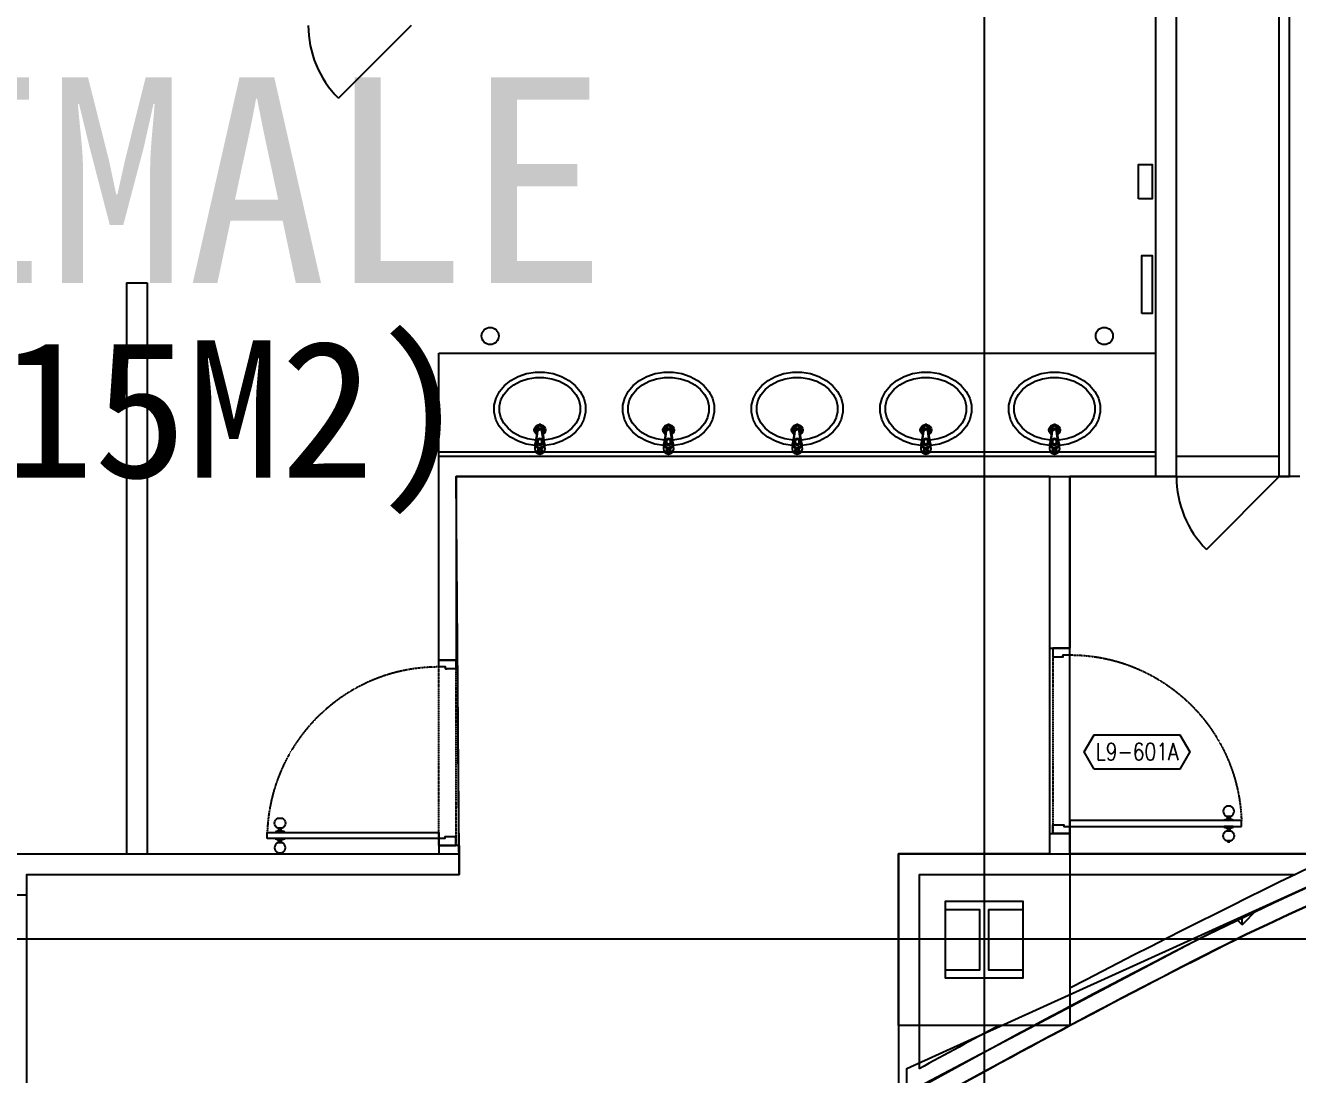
# Model space of a CAD drawing. Header units: inches. Extents: x -449189 to -231461, y -105857 to 48108.
# Drawn here: x -354437 to -347021, y -15276 to -9160 of the extents above; entities that cross this region are included whole.
import ezdxf
from ezdxf.enums import TextEntityAlignment as Align

# ---------------------------------------------------------------- set-up
doc = ezdxf.new("R2010")
doc.units = ezdxf.units.IN
doc.header["$MEASUREMENT"] = 0
doc.linetypes.add('HIDDEN', pattern=[0.375, 0.25, -0.125])
for name, color, linetype in [('AREATEXT', 3, 'Continuous'), ('DIM', 3, 'Continuous'), ('DOOR', 100, 'Continuous'), ('DOOR-SWING', 15, 'HIDDEN'), ('GRID', 8, 'Continuous'), ('HATCH', 90, 'Continuous'), ('NEW AREA', 6, 'Continuous'), ('Shop-no.', 3, 'Continuous'), ('WALL', 255, 'Continuous'), ('WC-DET', 15, 'Continuous'), ('WC-DET1', 15, 'Continuous'), ('WC-OUTL', 7, 'Continuous')]:
    doc.layers.add(name, color=color, linetype=linetype)
doc.styles.add('BLKBLD', font='STXIHEI.TTF', dxfattribs={"height": 0.45})
doc.styles.add('SIMPLEX', font='SIMPLEX.shx', dxfattribs={"width": 0.9, "height": 1000})
doc.styles.get("Standard").update_dxf_attribs({"font": 'arial.ttf'})
doc.dimstyles.new('DIM-200MM', dxfattribs={"dimtxt": 1000, "dimasz": 120, "dimexe": 10, "dimexo": 10, "dimgap": 0.7, "dimtad": 1, "dimdec": 0, "dimrnd": 5, "dimzin": 1, "dimdsep": 46, "dimtxsty": 'Standard', "dimblk": 'OBLIQUE', "dimcen": 0.5, "dimdle": 1, "dimclrd": 256, "dimclre": 256, "dimclrt": 7, "dimaunit": 1, "dimadec": 0, "dimazin": 0, "dimtfac": 1, "dimtdec": 0, "dimtix": 1, "dimtmove": 2, "dimatfit": 3, "dimfxl": 0, "dimtolj": 1, "dimtzin": 1, "dimarcsym": 0})

# ---------------------------------------------------------------- blocks, each defined once
blk = doc.blocks.new('A$C03075E47')
at = {"layer": 'WC-DET', "color": 7}
for points in [[(254.3, 323), (252.3, 335, -0.090943), (250.3, 341.3), (244.3, 382.9), (239.3, 415.9), (236.1, 447.3, -0.413838), (266.3, 476.8, -0.413838), (296.5, 447.3), (293.3, 415.9), (288.3, 382.9), (282.3, 341.3, -0.090943), (280.3, 335), (278.3, 323, -0.482882)], [(293.3, 415.9, 0.462811), (266.3, 446.9, 0.462811), (239.3, 415.9)], [(278.3, 323), (277.3, 315.5, -0.409667), (266.3, 305.5, -0.409667), (255.3, 315.5), (254.3, 323)]]:
    blk.add_lwpolyline(points, format="xyb", dxfattribs=at)
at = {"layer": 'WC-DET'}
blk.add_circle((266.3, 461.4), 14.3, dxfattribs=at)
at = {"layer": 'WC-DET1'}
for p, q in [((228.4, 336.5), (251.6, 336.5)), ((266.3, 298.5), (266.3, 305.5)), ((281, 336.5), (304.3, 336.5))]:
    blk.add_line(p, q, dxfattribs=at)
at = {"layer": 'WC-DET1', "color": 7, "flags": 128}
blk.add_lwpolyline([(242.2, 396.5), (194.4, 388.6), (151.1, 373.9), (112.5, 353), (80.4, 326.9), (55.6, 296.9), (39, 264.2), (30.7, 230.1), (30.9, 195.7), (39.4, 161.6), (56.4, 129), (81.4, 99.1), (113.9, 73.2), (152.6, 52.5), (196.1, 38.1), (242.6, 30.7), (290, 30.7), (336.5, 38.1), (380, 52.5), (418.7, 73.2), (451.2, 99.1), (476.2, 129), (493.2, 161.6), (501.8, 195.7), (501.9, 230.1), (493.7, 264.2), (477, 296.9), (452.3, 326.9), (420.1, 353), (381.5, 373.9), (338.2, 388.6), (290.4, 396.5)], dxfattribs=at)
at = {"layer": 'WC-DET1'}
for points in [[(244.3, 417.9, -0.414214), (266.3, 438.9, -0.685598)], [(244.3, 417.9), (254.3, 344.3, 0.389882), (266.3, 334.3, 1.391857)], [(288.3, 417.9, 0.414214), (266.3, 438.9, 0.685598)], [(288.3, 417.9), (278.3, 344.3, -0.389882), (266.3, 334.3, -1.391857)], [(278.3, 323, -0.389882), (266.3, 313, -0.230616), (257, 317, -0.146126), (254.3, 323)]]:
    blk.add_lwpolyline(points, format="xyb", dxfattribs=at)
at = {"layer": 'WC-DET1', "color": 7}
blk.add_lwpolyline([(252.3, 335, 0.245866), (266.3, 325.3, 0.245866), (280.3, 335)], format="xyb", dxfattribs=at)
at = {"layer": 'WC-DET1'}
for centre, radius in [((266.3, 461.4), 8.9), ((266.3, 404.9), 19), ((266.3, 404.9), 12)]:
    blk.add_circle(centre, radius, dxfattribs=at)
for radius, start, end in [(32.5, 125.9977, 54.0023), (22.5, 140.54168, 240.14558), (22.5, 299.85442, 39.45832)]:
    blk.add_arc((266.3, 336.5), radius, start, end, dxfattribs=at)
at = {"layer": 'WC-OUTL', "flags": 128}
blk.add_lwpolyline([(238.2, 426.9), (187, 418.5), (138.7, 402.2), (95.4, 378.6), (58.6, 348.8), (29.8, 313.8), (10, 274.9), (0, 233.7), (0.2, 191.8), (10.6, 150.6), (30.7, 111.9), (59.9, 77.1), (96.9, 47.5), (140.5, 24.2), (188.8, 8.2), (240.1, 0), (292.5, 0), (343.8, 8.2), (392.1, 24.2), (435.7, 47.5), (472.7, 77.1), (501.9, 111.9), (522, 150.6), (532.4, 191.8), (532.6, 233.7), (522.6, 274.9), (502.8, 313.8), (474, 348.8), (437.2, 378.6), (393.9, 402.2), (345.7, 418.5), (294.4, 426.9)], dxfattribs=at)
blk = doc.blocks.new('d-1')
at = {"layer": 'DOOR'}
for points in [[(50, 1030), (40, 1030), (40, 1040), (0, 1040), (0, 1080), (100, 1080), (100, 1030), (40, 1030)], [(-1000, 40), (-1000, 75), (0, 75), (0, 40)], [(0, 40), (0, 0), (100, 0), (100, 50), (35, 50), (35, 40)]]:
    blk.add_lwpolyline(points, close=True, dxfattribs=at)
at = {"layer": 'DOOR-SWING'}
blk.add_lwpolyline([(100, 0), (0, 0), (0, 1080), (100, 1080)], close=True, dxfattribs=at)
at = {"layer": 'DOOR-SWING', "linetype": 'Continuous'}
for points in [[(-913.1, 99.6), (-936.9, 99.6, -0.67471), (-936.9, 158.4), (-913.1, 158.4, -0.67471)], [(-913.1, 15.4), (-936.9, 15.4, 0.67471), (-936.9, -43.4), (-913.1, -43.4, 0.67471)]]:
    blk.add_lwpolyline(points, format="xyb", close=True, dxfattribs=at)
for points in [[(-951.9, 79.6), (-951.9, 75), (-898.1, 75), (-898.1, 79.6), (-917.2, 84.6), (-932.8, 84.6)], [(-932.8, 98.8), (-932.8, 84.6), (-917.2, 84.6), (-917.2, 98.8)], [(-951.9, 35.4), (-951.9, 40), (-898.1, 40), (-898.1, 35.4), (-917.2, 30.4), (-932.8, 30.4)], [(-932.8, 16.2), (-932.8, 30.4), (-917.2, 30.4), (-917.2, 16.2)], [(-930.8, -49.6), (-930.8, -45.5), (-919.2, -45.5), (-919.2, -49.6)]]:
    blk.add_lwpolyline(points, close=True, dxfattribs=at)
at = {"layer": 'DOOR-SWING'}
blk.add_arc((0, 40), 1000, 90, 178.13133, dxfattribs=at)
blk = doc.blocks.new('_Oblique')
at = {"color": 0, "linetype": 'ByBlock', "lineweight": -2}
blk.add_line((-0.5, -0.5), (0.5, 0.5), dxfattribs=at)
blk = doc.blocks.new('*D146')
at = {"layer": 'DEFPOINTS', "color": 0, "transparency": 16777216}
for p in [(-335448, -9593.6), (-349228, -15468.2), (-348675.4, -16764.4)]:
    blk.add_point(p, dxfattribs=at)
at = {"layer": 'DIM', "lineweight": -2, "transparency": 16777216}
for p, q in [((-335091.5, -10429.8), (-334891.5, -10899)), ((-334894.5, -10889.4), (-348676.3, -16764.8)), ((-348871.5, -16304.5), (-348671.4, -16773.6))]:
    blk.add_line(p, q, dxfattribs=at)
at = {"layer": 'DIM', "lineweight": -2, "transparency": 16777216, "xscale": 120, "yscale": 120, "zscale": 120}
for p, rotation in [((-334895.4, -10889.8), 23.08936112348394), ((-348675.4, -16764.4), 203.0893611234839)]:
    blk.add_blockref('_Oblique', p, dxfattribs=dict(at, rotation=rotation))
at = {"layer": 'DIM', "color": 7, "transparency": 16777216, "insert": (-341985.9, -13356.8), "char_height": 1000, "attachment_point": 5, "rotation": 23.08936}
blk.add_mtext('\\A1;14980', dxfattribs=at)

msp = doc.modelspace()

# ---------------------------------------------------------------- hatches: boundary and pattern name
at = {"layer": 'HATCH'}
h = msp.add_hatch(dxfattribs=at)
h.set_pattern_fill('GRASS', color=141, scale=70, style=0)
h.set_pattern_definition([(90, (-380034.3, -67208.1), (-1257.235, 1257.235), [333.375, -2181.095]), (45, (-380034.3, -67208.1), (-1257.236, 1257.236), [333.375, -1444.625]), (135, (-380034.3, -67208.1), (-1257.236, -1257.236), [333.375, -1444.625])])
edge = h.paths.add_edge_path()
edge.add_line((-340288.2071, -11298.8439), (-336119.2455, -9723.545))
edge.add_line((-336119.2455, -9723.545), (-335508.3507, -9497.5812))
edge.add_line((-335508.3507, -9497.5812), (-335512.444, -2505.503))
edge.add_line((-335512.444, -2505.503), (-334540.4625, -2573.9117))
edge.add_line((-334540.4625, -2573.9117), (-333854.8554, -2620.0794))
edge.add_line((-333854.8554, -2620.0794), (-333388.2316, -2650.4541))
edge.add_line((-333388.2316, -2650.4541), (-333388.2149, -7349.5129))
edge.add_line((-333388.2149, -7349.5129), (-332068.2238, -7349.5128))
edge.add_line((-332068.2238, -7349.5128), (-332068.2228, -7069.5141))
edge.add_line((-332068.2228, -7069.5141), (-331148.2187, -7069.5112))
edge.add_line((-331148.2187, -7069.5112), (-331148.2187, -7349.5128))
edge.add_line((-331148.2187, -7349.5128), (-322288.2304, -7346.1635))
edge.add_line((-322288.2304, -7346.1635), (-322288.2225, -9562.3965))
edge.add_line((-322288.2225, -9562.3965), (-322288.2204, -10149.5262))
edge.add_line((-322288.2204, -10149.5262), (-311588.2352, -10149.5262))
edge.add_line((-311588.2352, -10149.5262), (-288008.221, -10149.5262))
edge.add_line((-288008.221, -10149.5262), (-288008.2228, -6519.5143))
edge.add_line((-288008.2228, -6519.5143), (-285608.2221, -6519.5142))
edge.add_line((-285608.2221, -6519.5142), (-285608.2214, -7289.542))
edge.add_line((-285608.2214, -7289.542), (-285448.2202, -7289.5149))
edge.add_line((-285448.2202, -7289.5149), (-285448.2432, -16605.3066))
edge.add_line((-285448.2432, -16605.3066), (-290895.3777, -16605.3066))
edge.add_line((-290895.3777, -16605.3066), (-289343.3241, -18123.0736))
edge.add_line((-289343.3241, -18123.0736), (-289343.3241, -21992.1764))
edge.add_line((-289343.3241, -21992.1764), (-290467.0658, -23134.5311))
edge.add_line((-290467.0658, -23134.5311), (-290498.1914, -37040.7856))
edge.add_line((-290498.1914, -37040.7856), (-289343.3241, -38157.4688))
edge.add_line((-289343.3241, -38157.4688), (-289346.7413, -41660.7129))
edge.add_line((-289346.7413, -41660.7129), (-290789.917, -43073.7458))
edge.add_line((-290789.917, -43073.7458), (-285498.3181, -43073.7458))
edge.add_line((-285498.3181, -43073.7458), (-285496.0031, -43115.8086))
edge.add_line((-285496.0031, -43115.8086), (-282687.0942, -45909.9083))
edge.add_line((-282687.0942, -45909.9083), (-276970.3509, -45904.7619))
edge.add_line((-276970.3509, -45904.7619), (-276970.3509, -48029.5128))
edge.add_line((-276970.3509, -48029.5128), (-285608.318, -48029.5128))
edge.add_line((-285608.318, -48029.5128), (-285608.3181, -52836.7162))
edge.add_line((-285608.3181, -52836.7162), (-286348.3155, -53015.517))
edge.add_line((-286348.3155, -53015.517), (-286516.7891, -53055.0808))
edge.add_line((-286516.7891, -53055.0808), (-287110.9356, -53191.2398))
edge.add_line((-287110.9356, -53191.2398), (-287636.3392, -53307.2906))
edge.add_line((-287636.3392, -53307.2906), (-288280.2221, -53443.9679))
edge.add_line((-288280.2221, -53443.9679), (-288782.4444, -53546.3581))
edge.add_line((-288782.4444, -53546.3581), (-289192.7738, -53627.2828))
edge.add_line((-289192.7738, -53627.2828), (-289609.1348, -53706.8959))
edge.add_line((-289609.1348, -53706.8959), (-290101.9463, -53797.883))
edge.add_line((-290101.9463, -53797.883), (-290653.7187, -53895.5982))
edge.add_line((-290653.7187, -53895.5982), (-291270.1366, -53999.5884))
edge.add_line((-291270.1366, -53999.5884), (-291699.1627, -54068.7553))
edge.add_line((-291699.1627, -54068.7553), (-292231.0385, -54150.8586))
edge.add_line((-292231.0385, -54150.8586), (-292875.9103, -54245.011))
edge.add_line((-292875.9103, -54245.011), (-293705.8929, -54357.525))
edge.add_line((-293705.8929, -54357.525), (-293995.7321, -54394.5262))
edge.add_line((-293995.7321, -54394.5262), (-294408.3241, -54445.1592))
edge.add_line((-294408.3241, -54445.1592), (-294408.3241, -53539.5795))
edge.add_line((-294408.3241, -53539.5795), (-300783.3181, -53539.5795))
edge.add_line((-300783.3181, -53539.5795), (-300783.3181, -54926.0554))
edge.add_line((-300783.3181, -54926.0554), (-300984.5052, -54932.0826))
edge.add_line((-300984.5052, -54932.0826), (-301461.242, -54944.1408))
edge.add_line((-301461.242, -54944.1408), (-302594.0659, -54960.253))
edge.add_line((-302594.0659, -54960.253), (-303474.0513, -54960.5922))
edge.add_line((-303474.0513, -54960.5922), (-304791.0427, -54941.2082))
edge.add_line((-304791.0427, -54941.2082), (-305176.7692, -54931.0136))
edge.add_line((-305176.7692, -54931.0136), (-305783.1151, -54910.8475))
edge.add_line((-305783.1151, -54910.8475), (-307476.4691, -54827.6872))
edge.add_line((-307476.4691, -54827.6872), (-308341.0607, -54769.9499))
edge.add_line((-308341.0607, -54769.9499), (-309838.7068, -54645.4082))
edge.add_line((-309838.7068, -54645.4082), (-310626.0552, -54567.4147))
edge.add_line((-310626.0552, -54567.4147), (-311469.8373, -54474.2138))
edge.add_line((-311469.8373, -54474.2138), (-312374.1162, -54363.242))
edge.add_line((-312374.1162, -54363.242), (-312476.3441, -54349.9727))
edge.add_line((-312476.3441, -54349.9727), (-312636.4866, -54328.8898))
edge.add_line((-312636.4866, -54328.8898), (-313090.9646, -54256.5062))
edge.add_line((-313090.9646, -54256.5062), (-313685.9245, -54148.7118))
edge.add_line((-313685.9245, -54148.7118), (-314664.5903, -53966.3051))
edge.add_line((-314664.5903, -53966.3051), (-315582.5073, -53789.4467))
edge.add_line((-315582.5073, -53789.4467), (-316457.9292, -53615.551))
edge.add_line((-316457.9292, -53615.551), (-317680.8645, -53364.051))
edge.add_line((-317680.8645, -53364.051), (-318715.3535, -53143.471))
edge.add_line((-318715.3535, -53143.471), (-319826.7598, -52898.452))
edge.add_line((-319826.7598, -52898.452), (-320519.3217, -52741.5431))
edge.add_line((-320519.3217, -52741.5431), (-321348.3155, -52549.4388))
edge.add_line((-321348.3155, -52549.4388), (-322096.6306, -52372.0072))
edge.add_line((-322096.6306, -52372.0072), (-322919.3065, -52172.5226))
edge.add_line((-322919.3065, -52172.5226), (-323528.6676, -52021.7675))
edge.add_line((-323528.6676, -52021.7675), (-324690.0906, -51727.3435))
edge.add_line((-324690.0906, -51727.3435), (-325741.8803, -51452.6499))
edge.add_line((-325741.8803, -51452.6499), (-326607.9305, -51220.6831))
edge.add_line((-326607.9305, -51220.6831), (-327359.6197, -51015.094))
edge.add_line((-327359.6197, -51015.094), (-328180.0259, -50786.18))
edge.add_line((-328180.0259, -50786.18), (-328941.3725, -50569.4966))
edge.add_line((-328941.3725, -50569.4966), (-329798.6195, -50320.5956))
edge.add_line((-329798.6195, -50320.5956), (-330205.1413, -50200.4623))
edge.add_line((-330205.1413, -50200.4623), (-330652.2059, -50066.5422))
edge.add_line((-330652.2059, -50066.5422), (-331102.5812, -49929.7113))
edge.add_line((-331102.5812, -49929.7113), (-331377.8045, -49845.1432))
edge.add_line((-331377.8045, -49845.1432), (-331988.6519, -49654.8606))
edge.add_line((-331988.6519, -49654.8606), (-333136.6276, -49287.5546))
edge.add_line((-333136.6276, -49287.5546), (-333995.7574, -49004.3186))
edge.add_line((-333995.7574, -49004.3186), (-334680.7346, -48773.3357))
edge.add_line((-334680.7346, -48773.3357), (-335777.3888, -48393.9214))
edge.add_line((-335777.3888, -48393.9214), (-336572.2598, -48111.4636))
edge.add_line((-336572.2598, -48111.4636), (-337362.1185, -47824.53))
edge.add_line((-337362.1185, -47824.53), (-338274.9824, -47485.0795))
edge.add_line((-338274.9824, -47485.0795), (-339501.5617, -47015.6204))
edge.add_line((-339501.5617, -47015.6204), (-340348.3181, -46674.0196))
edge.add_line((-340348.3181, -46674.0196), (-340924.1168, -46451.7427))
edge.add_line((-340924.1168, -46451.7427), (-341956.4836, -46029.3034))
edge.add_line((-341956.4836, -46029.3034), (-343181.5851, -45513.3685))
edge.add_line((-343181.5851, -45513.3685), (-344012.137, -45154.455))
edge.add_line((-344012.137, -45154.455), (-344856.511, -44781.9126))
edge.add_line((-344856.511, -44781.9126), (-345617.4163, -44439.52))
edge.add_line((-345617.4163, -44439.52), (-346395.6587, -44082.7138))
edge.add_line((-346395.6587, -44082.7138), (-347363.8794, -43629.3731))
edge.add_line((-347363.8794, -43629.3731), (-348780.7275, -42888.3236))
edge.add_line((-348780.7275, -42888.3236), (-349298.3176, -42888.3236))
edge.add_line((-349298.3176, -42888.3236), (-349298.3135, -15241.5566))
edge.add_line((-349298.3135, -15241.5566), (-345735.4049, -13623.97))
edge.add_line((-345735.4049, -13623.97), (-344247.3098, -12964.3974))
edge.add_line((-344247.3098, -12964.3974), (-342967.66, -12411.9553))
edge.add_line((-342967.66, -12411.9553), (-342295.9956, -12127.3872))
edge.add_line((-342295.9956, -12127.3872), (-341103.1645, -11631.0893))
edge.add_line((-341103.1645, -11631.0893), (-340288.2156, -11298.6419))

# ---------------------------------------------------------------- linework, layer by layer
at = {"color": 5}
for points in [[(-349298.0647, -15382.1359), (-347596.0467, -14485.0795), (-347162.6575, -14274.2351), (-346805.2187, -14109.7863), (-345735.1561, -13623.97), (-344247.061, -12964.3974), (-342967.4111, -12411.9553), (-342295.7468, -12127.3872), (-341102.9157, -11631.0893), (-340287.9668, -11298.6419), (-340287.9668, -2114.719), (-339491.3222, -2186.0726), (-338501.0595, -2271.3053), (-337090.0187, -2386.1308), (-336114.0514, -2461.0022), (-335416.054, -2512.2694), (-334540.2136, -2573.9117), (-333854.6065, -2620.0794)], [(-349298.3176, -42888.3236), (-349298.3135, -15241.5566), (-345735.4049, -13623.97), (-344247.3098, -12964.3974), (-342967.66, -12411.9553), (-342295.9956, -12127.3872), (-341103.1645, -11631.0893), (-340288.2156, -11298.6419)]]:
    msp.add_lwpolyline(points, dxfattribs=at)
at = {"layer": 'GRID'}
for p, q in [((-348848.203, 3188.9239), (-348848.203, -66985.2816)), ((-366848.203, -14485.2816), (-267848.203, -14485.2816))]:
    msp.add_line(p, q, dxfattribs=at)
at = {"layer": 'HATCH'}
msp.add_lwpolyline([(-354427.9676, -19329.3569), (-354427.9676, -14109.7247), (-351907.928, -14109.7247), (-351925.4693, -11789.9852), (-348467.9582, -11790.0634), (-348467.9582, -13989.7247), (-349347.9542, -13989.7247), (-349349.9601, -19327.3569), (-354427.9676, -19329.3569)], dxfattribs=at)
at = {"layer": 'NEW AREA'}
for points in [[(-347847.9732, -11670.0615), (-347847.9732, -1410.8202, -0.010019863), (-357247.9562, -103.1675), (-357247.9562, -13989.7247), (-351907.928, -13989.7247), (-351925.4693, -11789.9852), (-347847.9732, -11790.0628), (-347847.9732, -11670.0615)], [(-347067.9582, -11790.0811), (-347067.9582, -1501.8867, 0.006665728), (-340347.9582, -2209.8627), (-340347.1581, -11229.4676), (-346787.2147, -13989.7379), (-348348.0807, -13989.9304), (-348347.9432, -11790.0512), (-347067.9582, -11790.0811)]]:
    msp.add_lwpolyline(points, format="xyb", dxfattribs=at)
at = {"layer": 'WALL', "color": 0}
for p, q in [((-347727.9582, -11790.0652), (-347727.9582, -1425.3054)), ((-347127.9582, -11790.0788), (-347127.9582, -1500.4163)), ((-352188.0741, -9159.7247), (-352612.3375, -9583.9894)), ((-347847.9582, -11670.0465), (-347847.9582, -9159.7397)), ((-353847.8749, -10659.6713), (-353847.8046, -13989.7247)), ((-353847.8749, -10659.6713), (-353727.8779, -10659.6713)), ((-353727.8779, -10659.6713), (-353727.8046, -13989.7247)), ((-352027.928, -11669.9699), (-352027.9141, -11069.9699)), ((-352027.9141, -11069.9699), (-347847.9442, -11070.0615)), ((-352027.9284, -12859.7522), (-352027.928, -11669.9849)), ((-352027.9274, -11644.9699), (-347847.9576, -11645.0615)), ((-352027.913, -11669.9699), (-347847.9732, -11670.0615)), ((-347727.958, -11670.078), (-347127.958, -11670.0788)), ((-351925.4693, -11789.9852), (-351925.4693, -12859.7522)), ((-348467.9732, -11790.0484), (-351925.4543, -11789.9702)), ((-348467.9582, -11790.0634), (-348467.9582, -12789.7522)), ((-348347.9582, -11790.0662), (-348347.9582, -12789.7522)), ((-347727.9582, -11790.0652), (-348347.9432, -11790.0512)), ((-347727.9582, -11790.078), (-347127.9582, -11790.0788)), ((-347127.9582, -11790.0788), (-347552.2216, -12214.3435)), ((-347007.9582, -11790.0833), (-347127.9582, -11790.0788)), ((-348467.9582, -12789.7522), (-348347.9582, -12789.7522)), ((-351925.4693, -12859.7522), (-352027.9284, -12859.7522)), ((-351907.928, -13939.7379), (-352027.928, -13939.7379)), ((-352027.928, -13939.7379), (-352027.928, -13989.7247)), ((-351907.928, -13939.7379), (-351907.928, -14109.7247)), ((-348467.9582, -13869.7379), (-348467.9582, -13989.7247)), ((-348467.9582, -13869.7379), (-348347.9582, -13869.7379)), ((-348347.9582, -13869.7379), (-348347.9582, -13989.7247)), ((-357127.9562, -13989.7247), (-353847.8046, -13989.7247)), ((-353727.8046, -13989.7247), (-352027.928, -13989.7247)), ((-349348.0676, -13989.7379), (-346787.2147, -13989.7379)), ((-349348.0676, -14989.7247), (-349348.0676, -13989.7379)), ((-349348.0676, -13989.7379), (-348348.0807, -13989.7379)), ((-349348.0676, -14989.7247), (-349348.0676, -13989.7379)), ((-349348.0676, -13989.7379), (-348348.0807, -13989.7379)), ((-349347.9582, -13989.7247), (-349347.9583, -15535.1545)), ((-348348.0807, -13989.7379), (-348348.0807, -14989.7247)), ((-348348.0807, -13989.7379), (-348348.0807, -14989.7247)), ((-354427.9676, -14109.7247), (-351907.928, -14109.7247)), ((-354427.9676, -14229.7247), (-354427.9676, -14109.7247)), ((-349227.9582, -14109.7379), (-347034.9503, -14109.7379)), ((-349227.9582, -14109.7379), (-349227.9582, -15242.1722)), ((-354427.9676, -14229.7247), (-354547.9676, -14229.7247)), ((-349073.0712, -14264.7342), (-348623.0771, -14264.7342)), ((-349073.0712, -14314.7336), (-349073.0712, -14264.7342)), ((-349073.0712, -14714.7283), (-349073.0712, -14264.7342)), ((-349073.0712, -14264.7342), (-348623.0771, -14264.7342)), ((-349073.0712, -14264.7342), (-348623.0771, -14264.7342)), ((-349073.0712, -14314.7336), (-349073.0712, -14264.7342)), ((-349073.0712, -14714.7283), (-349073.0712, -14264.7342)), ((-349073.0712, -14264.7342), (-348623.0771, -14264.7342)), ((-348623.0771, -14264.7342), (-348623.0771, -14314.7336)), ((-348623.0771, -14264.7342), (-348623.0771, -14714.7283)), ((-348623.0771, -14264.7342), (-348623.0771, -14314.7336)), ((-348623.0771, -14264.7342), (-348623.0771, -14714.7283)), ((-348873.0738, -14314.7336), (-349073.0712, -14314.7336)), ((-348873.0738, -14314.7336), (-349073.0712, -14314.7336)), ((-348873.0738, -14664.729), (-348873.0738, -14314.7336)), ((-348873.0738, -14664.729), (-348873.0738, -14314.7336)), ((-348823.0745, -14314.7336), (-348823.0745, -14664.729)), ((-348623.0771, -14314.7336), (-348823.0745, -14314.7336)), ((-348823.0745, -14314.7336), (-348823.0745, -14664.729)), ((-348623.0771, -14314.7336), (-348823.0745, -14314.7336)), ((-349073.0712, -14664.729), (-348873.0738, -14664.729)), ((-349073.0712, -14714.7283), (-349073.0712, -14664.729)), ((-349073.0712, -14664.729), (-348873.0738, -14664.729)), ((-349073.0712, -14714.7283), (-349073.0712, -14664.729)), ((-348823.0745, -14664.729), (-348623.0771, -14664.729)), ((-348823.0745, -14664.729), (-348623.0771, -14664.729)), ((-348623.0771, -14664.729), (-348623.0771, -14714.7283)), ((-348623.0771, -14664.729), (-348623.0771, -14714.7283)), ((-348623.0771, -14714.7283), (-349073.0712, -14714.7283)), ((-348623.0771, -14714.7283), (-349073.0712, -14714.7283)), ((-348623.0771, -14714.7283), (-349073.0712, -14714.7283)), ((-348623.0771, -14714.7283), (-349073.0712, -14714.7283)), ((-348348.0807, -14989.7247), (-349348.0676, -14989.7247)), ((-348348.0807, -14989.7247), (-349348.0676, -14989.7247))]:
    msp.add_line(p, q, dxfattribs=at)
for points in [[(-347948.9467, -10170.0465), (-347948.9467, -9970.0465), (-347868.9467, -9970.0465), (-347868.9467, -10170.0465)], [(-347928.9467, -10840.0465), (-347928.9467, -10500.0465), (-347868.9467, -10500.0465), (-347868.9467, -10840.0465)], [(-348207.9088, -13494.8144), (-348265.6438, -13394.8144), (-348207.9088, -13294.8144), (-347707.9088, -13294.8144), (-347650.1737, -13394.8144), (-347707.9088, -13494.8144)], [(-349347.9582, -13989.7247), (-348347.9582, -13989.7247), (-348347.9582, -14989.7247), (-349347.9582, -14989.7247)], [(-349347.9582, -13989.7247), (-348347.9582, -13989.7247), (-348347.9582, -14989.7247), (-349347.9582, -14989.7247)], [(-349347.9582, -13989.7247), (-348347.9582, -13989.7247), (-348347.9582, -14989.7247), (-349347.9582, -14989.7247)], [(-349347.9582, -13989.7247), (-348347.9582, -13989.7247), (-348347.9582, -14989.7247), (-349347.9582, -14989.7247)], [(-349347.9582, -13989.7247), (-348347.9582, -13989.7247), (-348347.9582, -14989.7247), (-349347.9582, -14989.7247)], [(-349347.9542, -13989.9304), (-348347.9542, -13989.9304), (-348347.9542, -14989.9304), (-349347.9542, -14989.9304)], [(-349072.9582, -14714.7247), (-349072.9582, -14664.7247), (-348872.9582, -14664.7247), (-348872.9582, -14314.7247), (-349072.9582, -14314.7247), (-349072.9582, -14264.7247), (-348622.9582, -14264.7247), (-348622.9582, -14314.7247), (-348822.9582, -14314.7247), (-348822.9582, -14664.7247), (-348622.9582, -14664.7247), (-348622.9582, -14714.7247)], [(-349072.9582, -14264.7247), (-348622.9582, -14264.7247), (-348622.9582, -14714.7247), (-349072.9582, -14714.7247)], [(-349072.9582, -14714.7247), (-349072.9582, -14664.7247), (-348872.9582, -14664.7247), (-348872.9582, -14314.7247), (-349072.9582, -14314.7247), (-349072.9582, -14264.7247), (-348622.9582, -14264.7247), (-348622.9582, -14314.7247), (-348822.9582, -14314.7247), (-348822.9582, -14664.7247), (-348622.9582, -14664.7247), (-348622.9582, -14714.7247)], [(-349072.9582, -14264.7247), (-348622.9582, -14264.7247), (-348622.9582, -14714.7247), (-349072.9582, -14714.7247)], [(-349072.9582, -14714.7247), (-349072.9582, -14664.7247), (-348872.9582, -14664.7247), (-348872.9582, -14314.7247), (-349072.9582, -14314.7247), (-349072.9582, -14264.7247), (-348622.9582, -14264.7247), (-348622.9582, -14314.7247), (-348822.9582, -14314.7247), (-348822.9582, -14664.7247), (-348622.9582, -14664.7247), (-348622.9582, -14714.7247)], [(-349072.9582, -14264.7247), (-348622.9582, -14264.7247), (-348622.9582, -14714.7247), (-349072.9582, -14714.7247)], [(-349072.9582, -14714.7247), (-349072.9582, -14664.7247), (-348872.9582, -14664.7247), (-348872.9582, -14314.7247), (-349072.9582, -14314.7247), (-349072.9582, -14264.7247), (-348622.9582, -14264.7247), (-348622.9582, -14314.7247), (-348822.9582, -14314.7247), (-348822.9582, -14664.7247), (-348622.9582, -14664.7247), (-348622.9582, -14714.7247)], [(-349072.9582, -14264.7247), (-348622.9582, -14264.7247), (-348622.9582, -14714.7247), (-349072.9582, -14714.7247)], [(-349072.9582, -14714.7247), (-349072.9582, -14664.7247), (-348872.9582, -14664.7247), (-348872.9582, -14314.7247), (-349072.9582, -14314.7247), (-349072.9582, -14264.7247), (-348622.9582, -14264.7247), (-348622.9582, -14314.7247), (-348822.9582, -14314.7247), (-348822.9582, -14664.7247), (-348622.9582, -14664.7247), (-348622.9582, -14714.7247)], [(-349072.9582, -14264.7247), (-348622.9582, -14264.7247), (-348622.9582, -14714.7247), (-349072.9582, -14714.7247)], [(-349072.9542, -14714.9304), (-349072.9542, -14664.9304), (-348872.9542, -14664.9304), (-348872.9542, -14314.9304), (-349072.9542, -14314.9304), (-349072.9542, -14264.9304), (-348622.9542, -14264.9304), (-348622.9542, -14314.9304), (-348822.9542, -14314.9304), (-348822.9542, -14664.9304), (-348622.9542, -14664.9304), (-348622.9542, -14714.9304)], [(-349072.9542, -14264.9304), (-348622.9542, -14264.9304), (-348622.9542, -14714.9304), (-349072.9542, -14714.9304)]]:
    msp.add_lwpolyline(points, close=True, dxfattribs=at)
for points in [[(-349227.9582, -15468.2364, -0.010109931), (-347319.6051, -14457.1975, -0.013895229), (-339347.9627, -11029.6129)], [(-349227.9582, -15468.2389, -0.010109956), (-347319.6005, -14457.1975, -0.013895229), (-339347.9582, -11029.6129)], [(-349297.9582, -15392.7448, -0.010232136), (-347363.1451, -14367.1586, -0.012340848), (-340287.9582, -11298.8439)]]:
    msp.add_lwpolyline(points, format="xyb", dxfattribs=at)
for centre in [(-351727.9117, -10969.9764), (-348147.9438, -10969.9764)]:
    msp.add_circle(centre, 50, dxfattribs=at)
for centre, radius, start, end in [((-352188.0741, -9159.7247), 600, 180.00018196, 225.00009097), ((-347847.9732, -9159.7397), 0.015, 0, 90), ((-281677.3158, -156139.7961), 156150.15, 111.674187094, 114.858534165), ((-352027.913, -11669.9849), 0.015, 89.99874495, 179.9999797), ((-347847.9732, -11670.0465), 0.015, 269.99874495, 0), ((-347727.9432, -11670.0493), 0.015, 180, 269.99933342), ((-347127.9732, -11670.0563), 0.015, 269.99933342, 0), ((-351925.4543, -11789.9852), 0.015, 89.9987028, 180), ((-348467.9732, -11790.0634), 0.015, 0, 89.9987028), ((-348347.9432, -11790.0662), 0.015, 89.9987028, 180), ((-347127.9582, -11790.0788), 600, 180.00018196, 225.00009097), ((-323540.9041, -62296.6143), 53609.1901, 113.95544549, 117.56398109), ((-323275.2006, -62147.9521), 53409.1901, 116.75601483, 119.09752272), ((-323540.9041, -62296.6143), 53609.1901, 118.06189463, 118.63015834)]:
    msp.add_arc(centre, radius, start, end, dxfattribs=at)
msp.add_point((-347319.6005, -14457.1939), dxfattribs=at)

# ---------------------------------------------------------------- block references
at = {"layer": 'WALL', "color": 0, "xscale": -0.9999867966398597, "yscale": 0.9999867968726903, "zscale": 0.999986749519501, "rotation": 180}
for p in [(-351704.2575, -11181.5614), (-350954.2435, -11181.5614), (-350204.2541, -11181.5614), (-349454.2647, -11181.5614), (-348704.2753, -11181.5614)]:
    msp.add_blockref('A$C03075E47', p, dxfattribs=at)
at = {"layer": 'WALL', "color": 0, "xscale": -1}
msp.add_blockref('d-1', (-348347.9582, -13869.7379), dxfattribs=at)
at = {"layer": 'WALL', "color": 0}
msp.add_blockref('d-1', (-352027.928, -13939.7379), dxfattribs=at)

# ---------------------------------------------------------------- texts
at = {"layer": 'AREATEXT', "color": 1, "style": 'BLKBLD'}
msp.add_text('(115M2)', height=800, dxfattribs=at).set_placement((-355670.7301, -11795.5636))
at = {"layer": 'Shop-no.', "color": 1, "style": 'BLKBLD'}
msp.add_text('FEMALE', height=1200, dxfattribs=at).set_placement((-355944.8408, -10661.8196))
at = {"layer": 'WALL', "color": 0, "style": 'SIMPLEX', "width": 0.8}
msp.add_text('L9-601A', height=100, dxfattribs=at).set_placement((-347956.566, -13393.3087), align=Align.MIDDLE)

# ---------------------------------------------------------------- dimensions: what is measured, and where the dimension line sits
at = {"layer": 'DIM', "color": 0}
dim = msp.add_aligned_dim(p1=(-335447.9693, -9593.5996), p2=(-349227.9582, -15468.2389), distance=1409.0637, dimstyle='DIM-200MM', dxfattribs=at)
dim.commit()
dim.dimension.update_dxf_attribs({"geometry": '*D146', "text_midpoint": (-341985.8805, -13356.7918)})

doc.saveas('drawing.dxf')
